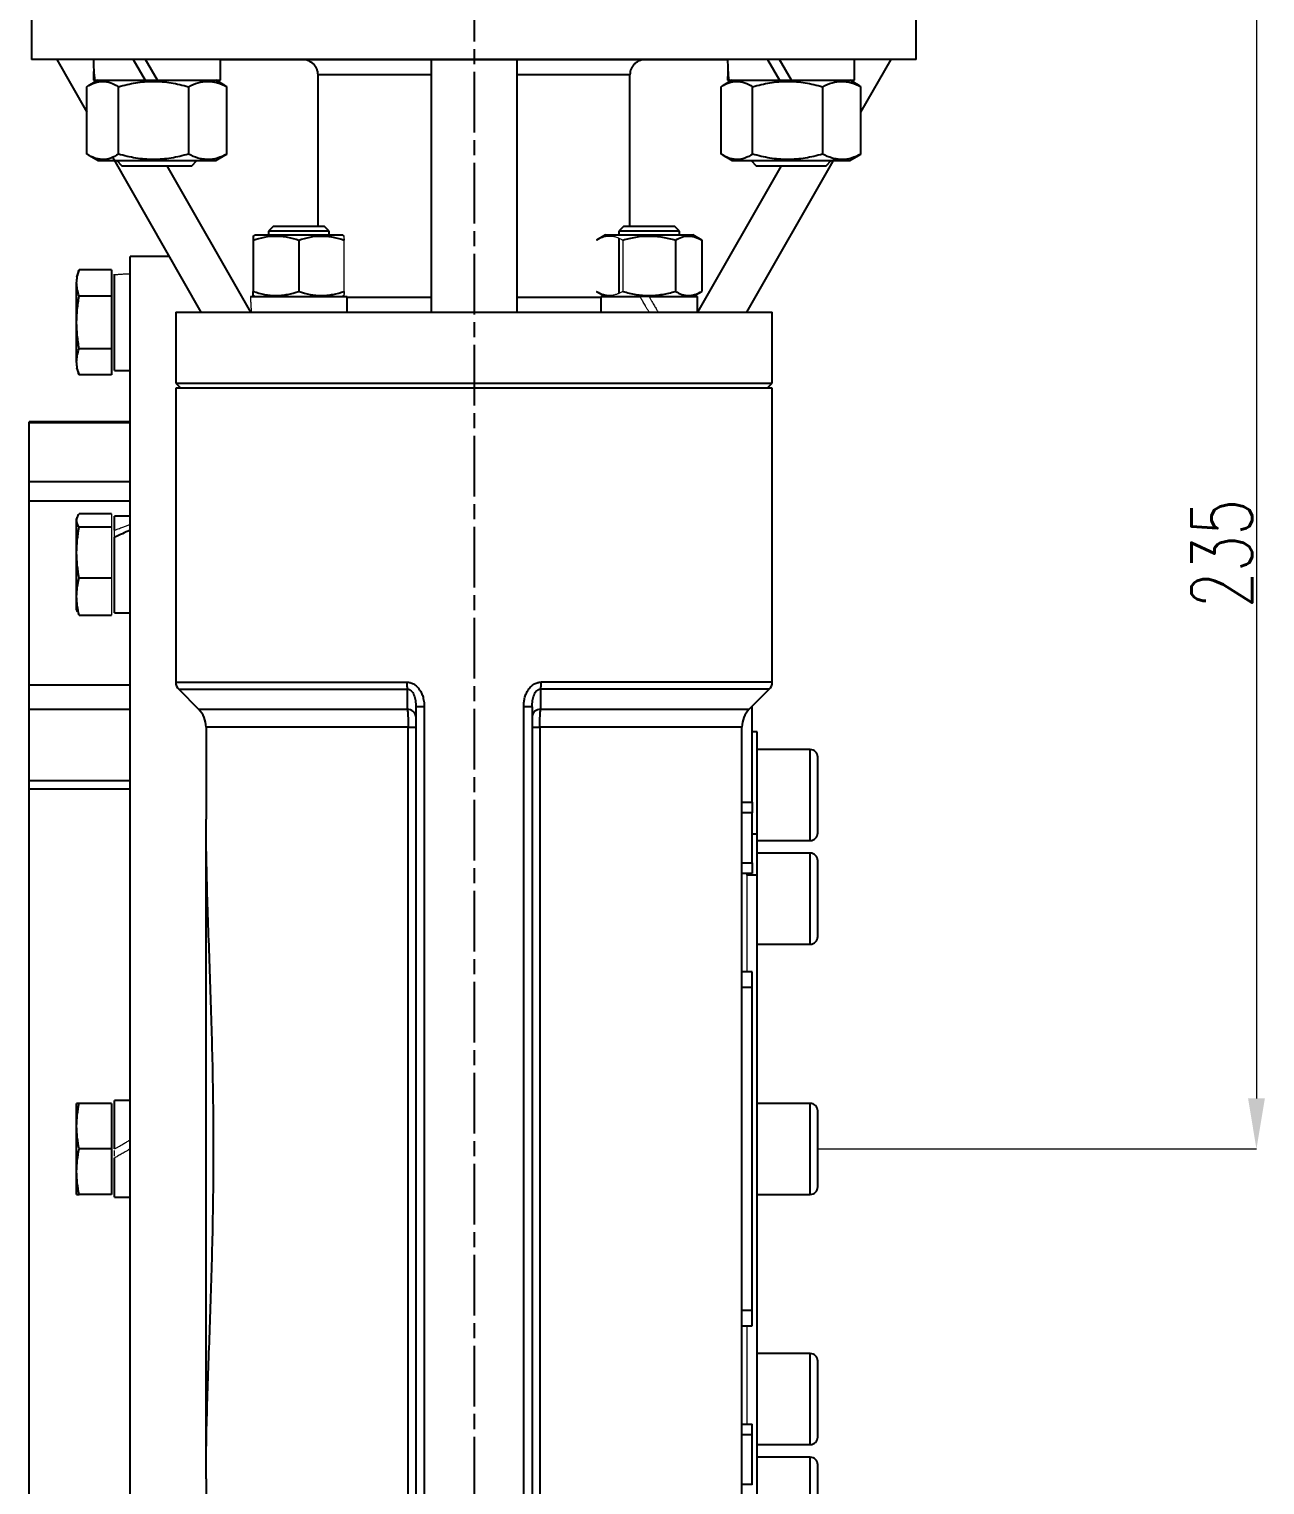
# Model space of a CAD drawing. Header units: millimetres. Extents: x 2371 to 4515, y 843 to 2359.
# Drawn here: x 2974.8 to 3219.3, y 1597.9 to 1885.9 of the extents above; entities that cross this region are included whole.
import ezdxf

# ---------------------------------------------------------------- set-up
doc = ezdxf.new("R2010")
doc.units = ezdxf.units.MM
doc.linetypes.add('AM_ISO08W050', pattern=[18, 12, -1.5, 3, -1.5])
doc.layers.add('AM_5', color=3, linetype='Continuous', lineweight=25)
doc.layers.add('AM_7', color=4, linetype='AM_ISO08W050', lineweight=25)
doc.styles.add('SLDTEXTSTYLE1', font='txt.shx', dxfattribs={"width": 0.7, "bigfont": 'gbcbig.shx'})
doc.dimstyles.new('SLDDIMSTYLE12$0', dxfattribs={"dimtxt": 12, "dimasz": 10, "dimexe": 0, "dimexo": 0.0625, "dimgap": 0.875, "dimtad": 1, "dimdec": 1, "dimlfac": 1.8, "dimrnd": 1e-09, "dimzin": 12, "dimdsep": 46, "dimtxsty": 'SLDTEXTSTYLE1', "dimcen": 0.09, "dimdle": 8.16, "dimclrd": 3, "dimclre": 3, "dimadec": 0, "dimazin": 3, "dimtfac": 1, "dimtdec": 1, "dimtofl": 0, "dimtmove": 0, "dimatfit": 3, "dimfxl": 0, "dimfrac": 2, "dimtolj": 1, "dimlwd": 5, "dimlwe": 5, "dimarcsym": 0})

# ---------------------------------------------------------------- blocks, each defined once
blk = doc.blocks.new('*D64')
at = {"layer": 'AM_5', "color": 3, "lineweight": 5, "transparency": 16777216}
blk.add_line((3149.36, 1899.85), (3217.58, 1899.85), dxfattribs=at)
at = {"layer": 'AM_5', "color": 3, "linetype": 'Continuous', "lineweight": 5, "transparency": 16777216}
for p, q in [((3217.58, 1889.85), (3217.58, 1674.35)), ((3130.86, 1664.35), (3217.58, 1664.35))]:
    blk.add_line(p, q, dxfattribs=at)
at = {"layer": 'AM_5', "color": 3, "transparency": 16777216}
for points in [[(3215.92, 1889.85), (3219.25, 1889.85), (3217.58, 1899.85)], [(3215.92, 1674.35), (3219.25, 1674.35), (3217.58, 1664.35)]]:
    blk.add_solid(points, dxfattribs=at)
at = {"layer": 'Defpoints', "color": 0, "transparency": 16777216}
for p in [(3149.3, 1899.85), (3130.8, 1664.35), (3217.58, 1664.35)]:
    blk.add_point(p, dxfattribs=at)
at = {"layer": 'AM_5', "color": 0, "transparency": 16777216, "insert": (3210.71, 1782.1), "char_height": 12, "attachment_point": 5, "rotation": 90, "style": 'SLDTEXTSTYLE1'}
blk.add_mtext('\\A1;235', dxfattribs=at)

msp = doc.modelspace()

# ---------------------------------------------------------------- linework, layer by layer
at = {"color": 7, "linetype": 'Continuous', "lineweight": 25}
for p, q in [((2975.301, 1898.851), (2975.301, 1879.851)), ((3150.301, 1879.851), (3150.301, 1898.851)), ((3150.301, 1879.851), (2975.301, 1879.851)), ((2980.301, 1879.851), (2986.248, 1869.418)), ((3012.632, 1879.851), (2987.532, 1879.851)), ((2995.403, 1879.851), (2997.77, 1875.751)), ((3000.195, 1875.751), (2997.828, 1879.851)), ((3012.632, 1875.751), (3012.632, 1879.851)), ((3054.301, 1879.851), (3054.301, 1829.851)), ((3071.301, 1879.851), (3071.301, 1829.851)), ((3138.07, 1879.851), (3112.97, 1879.851)), ((3120.841, 1879.851), (3123.208, 1875.751)), ((3125.633, 1875.751), (3123.266, 1879.851)), ((3138.07, 1875.751), (3138.07, 1879.851)), ((3139.354, 1869.418), (3145.301, 1879.851)), ((2988.457, 1875.751), (2986.625, 1874.693)), ((2987.532, 1875.751), (2987.757, 1875.751)), ((2987.757, 1875.751), (3012.632, 1875.751)), ((3013.539, 1874.693), (3011.707, 1875.751)), ((3054.301, 1876.851), (3031.951, 1876.851)), ((3031.951, 1846.851), (3031.951, 1876.851)), ((3093.652, 1876.851), (3071.301, 1876.851)), ((3093.652, 1846.851), (3093.652, 1876.851)), ((3113.895, 1875.751), (3112.063, 1874.693)), ((3112.97, 1875.751), (3113.195, 1875.751)), ((3113.195, 1875.751), (3138.07, 1875.751)), ((3138.977, 1874.693), (3137.145, 1875.751)), ((2986.248, 1861.139), (2986.248, 1874.463)), ((2992.483, 1861.139), (2992.483, 1874.463)), ((3006.317, 1874.463), (3006.317, 1861.139)), ((3013.916, 1874.463), (3013.52, 1874.66)), ((3013.916, 1861.139), (3013.916, 1874.463)), ((3111.686, 1861.139), (3111.686, 1874.463)), ((3117.921, 1861.139), (3117.921, 1874.463)), ((3131.755, 1874.463), (3131.755, 1861.139)), ((3139.354, 1874.463), (3138.958, 1874.66)), ((3139.354, 1861.139), (3139.354, 1874.463)), ((2986.629, 1860.907), (2988.457, 1859.851)), ((2991.326, 1860.51), (3008.801, 1829.851)), ((3011.707, 1859.851), (3013.536, 1860.907)), ((3013.52, 1860.934), (3013.916, 1861.139)), ((3112.067, 1860.907), (3113.895, 1859.851)), ((3137.145, 1859.851), (3138.973, 1860.907)), ((3138.958, 1860.934), (3139.354, 1861.139)), ((2988.457, 1859.851), (3000.082, 1859.851)), ((2992.165, 1859.851), (2993.165, 1858.851)), ((2993.165, 1858.851), (3000.082, 1858.851)), ((3000.082, 1859.851), (3011.707, 1859.851)), ((3000.082, 1858.851), (3007, 1858.851)), ((3002.055, 1858.851), (3018.585, 1829.851)), ((3007, 1858.851), (3008, 1859.851)), ((3123.547, 1858.851), (3107.017, 1829.851)), ((3113.895, 1859.851), (3125.52, 1859.851)), ((3116.801, 1829.851), (3134.118, 1860.231)), ((3117.603, 1859.851), (3118.603, 1858.851)), ((3118.603, 1858.851), (3125.52, 1858.851)), ((3125.52, 1859.851), (3137.145, 1859.851)), ((3125.52, 1858.851), (3132.438, 1858.851)), ((3132.438, 1858.851), (3133.438, 1859.851)), ((3023.1, 1846.851), (3022.153, 1845.904)), ((3033.206, 1846.851), (3023.1, 1846.851)), ((3034.153, 1845.904), (3033.206, 1846.851)), ((3092.396, 1846.851), (3091.449, 1845.904)), ((3102.502, 1846.851), (3092.396, 1846.851)), ((3103.449, 1845.904), (3102.502, 1846.851)), ((3019.528, 1845.151), (3019.153, 1844.934)), ((3019.153, 1844.131), (3019.153, 1833.971)), ((3019.528, 1845.151), (3036.778, 1845.151)), ((3022.153, 1845.904), (3022.153, 1845.151)), ((3034.153, 1845.904), (3022.153, 1845.904)), ((3028.153, 1844.131), (3028.153, 1833.971)), ((3034.153, 1845.151), (3034.153, 1845.904)), ((3037.153, 1844.934), (3036.778, 1845.151)), ((3088.824, 1845.151), (3087.057, 1844.131)), ((3088.824, 1845.151), (3106.074, 1845.151)), ((3091.449, 1845.904), (3091.449, 1845.151)), ((3103.449, 1845.904), (3091.449, 1845.904)), ((3091.449, 1844.498), (3091.449, 1833.604)), ((3102.646, 1844.131), (3102.646, 1833.971)), ((3103.449, 1845.151), (3103.449, 1845.904)), ((3107.842, 1844.131), (3106.074, 1845.151)), ((3107.842, 1844.131), (3107.842, 1833.971)), ((3002.531, 1840.851), (2994.801, 1840.851)), ((2994.801, 1664.351), (2994.801, 1840.851)), ((2984.708, 1838.243), (2984.201, 1836.851)), ((2991.101, 1838.243), (2984.708, 1838.243)), ((2991.101, 1838.243), (2991.101, 1833.047)), ((2991.701, 1837.232), (2991.701, 1837.401)), ((2984.201, 1827.851), (2984.201, 1835.645)), ((2991.701, 1818.301), (2991.701, 1837.232)), ((2991.101, 1833.047), (2984.708, 1833.047)), ((2991.101, 1833.047), (2991.101, 1822.655)), ((3018.603, 1832.951), (3037.703, 1832.951)), ((3019.153, 1833.167), (3019.528, 1832.951)), ((3036.778, 1832.951), (3037.153, 1833.167)), ((3037.703, 1829.851), (3037.703, 1832.951)), ((3037.703, 1832.851), (3054.301, 1832.851)), ((3071.301, 1832.851), (3087.899, 1832.851)), ((3087.057, 1833.971), (3088.824, 1832.951)), ((3087.899, 1832.951), (3087.899, 1829.851)), ((3087.899, 1832.951), (3095.66, 1832.951)), ((3097.449, 1832.951), (3106.999, 1832.951)), ((3106.074, 1832.951), (3107.842, 1833.971)), ((3106.999, 1829.851), (3106.999, 1832.951)), ((3003.801, 1829.851), (3003.801, 1815.851)), ((3003.801, 1829.851), (3121.801, 1829.851)), ((3121.801, 1815.851), (3121.801, 1829.851)), ((2984.201, 1820.057), (2984.201, 1827.851)), ((2984.708, 1822.655), (2991.101, 1822.655)), ((2991.101, 1822.655), (2991.101, 1817.459)), ((2984.201, 1818.851), (2984.708, 1817.459)), ((2991.101, 1817.459), (2984.708, 1817.459)), ((2991.701, 1818.301), (2994.801, 1818.301)), ((3003.801, 1815.851), (3004.801, 1814.851)), ((3003.801, 1815.851), (3121.801, 1815.851)), ((3003.801, 1814.851), (3003.801, 1756.679)), ((3121.801, 1814.851), (3003.801, 1814.851)), ((3120.801, 1814.851), (3121.801, 1815.851)), ((3121.801, 1756.679), (3121.801, 1814.851)), ((2994.801, 1808.193), (2974.801, 1808.193)), ((2974.801, 1808.067), (2974.801, 1808.193)), ((2974.801, 1796.352), (2974.801, 1808.067)), ((2974.801, 1808.067), (2994.801, 1808.067)), ((2974.801, 1792.564), (2974.801, 1796.352)), ((2974.801, 1796.352), (2994.801, 1796.352)), ((2974.801, 1756.093), (2974.801, 1792.564)), ((2974.801, 1792.564), (2994.801, 1792.564)), ((2984.331, 1789.319), (2984.201, 1788.963)), ((2984.201, 1788.656), (2984.201, 1788.963)), ((2984.201, 1782.292), (2984.201, 1788.656)), ((2991.101, 1790.001), (2984.708, 1790.001)), ((2994.801, 1789.513), (2991.701, 1789.513)), ((2991.701, 1786.716), (2991.701, 1789.513)), ((2991.101, 1787.311), (2984.708, 1787.311)), ((2991.701, 1770.413), (2991.701, 1785.331)), ((2984.201, 1773.599), (2984.201, 1782.292)), ((2991.101, 1777.273), (2984.708, 1777.273)), ((2984.201, 1770.963), (2984.201, 1773.599)), ((2984.201, 1770.963), (2984.331, 1770.607)), ((2984.708, 1769.925), (2991.101, 1769.925)), ((2991.701, 1770.413), (2994.801, 1770.413)), ((2974.801, 1751.252), (2974.801, 1756.093)), ((2994.801, 1756.093), (2974.801, 1756.093)), ((3003.801, 1756.679), (3049.488, 1756.679)), ((3004.387, 1755.265), (3008.337, 1751.315)), ((3004.387, 1755.265), (3049.62, 1755.265)), ((3121.215, 1755.265), (3075.982, 1755.265)), ((3121.801, 1756.679), (3076.114, 1756.679)), ((3117.266, 1751.315), (3121.215, 1755.265)), ((2974.801, 1737.17), (2974.801, 1751.252)), ((2994.801, 1751.252), (2974.801, 1751.252)), ((3008.337, 1751.315), (3049.643, 1751.315)), ((3051.301, 1751.824), (3051.301, 1576.878)), ((3052.968, 1751.824), (3051.301, 1751.824)), ((3052.968, 1751.824), (3052.968, 1576.878)), ((3072.634, 1576.878), (3072.634, 1751.824)), ((3074.301, 1751.824), (3072.634, 1751.824)), ((3074.301, 1751.824), (3074.301, 1576.878)), ((3075.959, 1751.315), (3117.266, 1751.315)), ((3117.801, 1732.94), (3117.801, 1751.851)), ((3009.801, 1747.78), (3009.801, 1729.591)), ((3049.792, 1747.78), (3009.801, 1747.78)), ((3049.792, 1747.78), (3051.301, 1747.78)), ((3049.792, 1580.922), (3049.792, 1747.78)), ((3074.301, 1747.78), (3075.81, 1747.78)), ((3075.81, 1747.78), (3075.81, 1580.922)), ((3115.801, 1747.78), (3075.81, 1747.78)), ((3115.801, 1580.922), (3115.801, 1747.78)), ((3118.801, 1746.851), (3117.801, 1746.851)), ((3118.801, 1726.576), (3118.801, 1746.851)), ((3129.301, 1743.351), (3118.801, 1743.351)), ((3129.301, 1725.351), (3129.301, 1743.351)), ((2994.801, 1737.17), (2974.801, 1737.17)), ((2974.801, 1735.595), (2974.801, 1737.17)), ((2974.801, 1735.595), (2994.801, 1735.595)), ((2974.801, 1593.107), (2974.801, 1735.595)), ((3115.801, 1732.94), (3117.801, 1732.94)), ((3117.801, 1730.819), (3115.801, 1730.819)), ((3117.801, 1732.94), (3117.801, 1730.819)), ((3117.801, 1720.919), (3117.801, 1730.819)), ((3009.801, 1664.351), (3009.801, 1729.591)), ((3009.801, 1599.111), (3009.801, 1729.591)), ((3118.801, 1726.576), (3117.801, 1726.576)), ((3118.801, 1718.52), (3118.801, 1726.576)), ((3118.801, 1725.351), (3129.301, 1725.351)), ((3129.301, 1722.848), (3118.801, 1722.848)), ((3129.301, 1704.848), (3129.301, 1722.848)), ((3115.801, 1720.919), (3117.801, 1720.919)), ((3117.801, 1720.919), (3117.801, 1718.798)), ((3117.801, 1718.798), (3115.801, 1718.798)), ((3118.801, 1718.52), (3116.801, 1718.52)), ((3118.801, 1581.851), (3118.801, 1718.52)), ((3118.801, 1704.848), (3129.301, 1704.848)), ((3117.801, 1699.351), (3115.801, 1699.351)), ((3117.801, 1696.351), (3117.801, 1699.351)), ((3115.801, 1696.351), (3117.801, 1696.351)), ((3117.801, 1632.351), (3117.801, 1696.351)), ((2984.201, 1668.851), (2984.201, 1673.351)), ((2991.101, 1673.351), (2984.708, 1673.351)), ((2991.101, 1673.351), (2991.101, 1664.351)), ((2994.801, 1673.901), (2991.701, 1673.901)), ((2991.701, 1664.351), (2991.701, 1673.901)), ((3129.301, 1673.351), (3118.801, 1673.351)), ((3129.301, 1655.351), (3129.301, 1673.351)), ((2984.201, 1659.851), (2984.201, 1668.851)), ((2991.101, 1664.351), (2984.708, 1664.351)), ((2991.101, 1664.351), (2991.101, 1655.351)), ((2991.701, 1654.801), (2991.701, 1662.561)), ((2994.801, 1487.851), (2994.801, 1664.351)), ((3009.801, 1599.111), (3009.801, 1664.351)), ((2984.201, 1655.351), (2984.201, 1659.851)), ((2991.101, 1655.351), (2984.708, 1655.351)), ((2991.701, 1654.801), (2994.801, 1654.801)), ((3118.801, 1655.351), (3129.301, 1655.351)), ((3117.801, 1632.351), (3115.801, 1632.351)), ((3117.801, 1629.351), (3117.801, 1632.351)), ((3115.801, 1629.351), (3117.801, 1629.351)), ((3129.301, 1623.853), (3118.801, 1623.853)), ((3129.301, 1605.853), (3129.301, 1623.853)), ((3115.801, 1609.904), (3117.801, 1609.904)), ((3117.801, 1607.782), (3117.801, 1609.904)), ((3117.801, 1607.782), (3115.801, 1607.782)), ((3117.801, 1597.969), (3117.801, 1607.782)), ((3118.801, 1605.853), (3129.301, 1605.853)), ((3129.301, 1603.351), (3118.801, 1603.351)), ((3129.301, 1585.351), (3129.301, 1603.351)), ((3009.801, 1599.111), (3009.801, 1580.922)), ((3117.801, 1597.969), (3115.801, 1597.969)), ((3117.801, 1597.883), (3117.801, 1597.969))]:
    msp.add_line(p, q, dxfattribs=at)
at = {"linetype": 'ByBlock'}
msp.add_line((3012.632, 1879.851), (3112.97, 1879.851), dxfattribs=at)
at = {"color": 144, "linetype": 'Continuous', "lineweight": 18}
for p, q in [((3037.153, 1844.369), (3037.153, 1844.131)), ((3037.153, 1833.971), (3037.153, 1844.131)), ((3092.253, 1844.131), (3092.253, 1833.971)), ((3095.66, 1832.951), (3097.444, 1832.951)), ((2991.101, 1790.001), (2991.101, 1787.311)), ((2991.101, 1787.311), (2991.101, 1777.273)), ((2991.701, 1785.331), (2991.701, 1786.716)), ((2991.101, 1777.273), (2991.101, 1769.925)), ((3116.801, 1718.52), (3116.801, 1718.798)), ((3116.801, 1718.52), (3116.801, 1699.351)), ((3116.801, 1629.351), (3116.801, 1609.904))]:
    msp.add_line(p, q, dxfattribs=at)
at = {"color": 7, "linetype": 'Continuous', "lineweight": 25}
for centre, radius, start, end in [((3005.801, 1756.679), 2, 180, 225), ((3056.242, 1756.597), 6.754, 179.30422, 191.37509), ((3069.36, 1756.597), 6.754, 348.62491, 0.69578), ((3119.801, 1756.679), 2, 315, 0), ((3004.801, 1747.78), 5, 0, 45), ((3049.646, 1749.64), 1.676, 8.98036, 90.10508), ((3075.956, 1749.64), 1.676, 89.89492, 171.01964), ((3120.801, 1747.78), 5, 135, 180), ((3129.301, 1741.851), 1.5, 0, 90), ((3129.301, 1726.851), 1.5, 270, 0), ((3129.301, 1721.348), 1.5, 0, 90), ((3129.301, 1706.348), 1.5, 270, 0), ((3129.301, 1671.851), 1.5, 0, 90), ((3129.301, 1656.851), 1.5, 270, 0), ((3129.301, 1622.353), 1.5, 0, 90), ((3129.301, 1607.353), 1.5, 270, 0), ((3129.301, 1601.851), 1.5, 0, 90)]:
    msp.add_arc(centre, radius, start, end, dxfattribs=at)
for centre, major_axis, ratio, start_param, end_param in [((3000.082, 1879.851), (0, -21.737), 0.5773503, 4.712389, 4.9021421), ((3000.082, 1875.751), (0, -21.737), 0.5773503, 4.6179404, 4.712389), ((3125.52, 1879.851), (0, -21.737), 0.5773503, 4.712389, 4.9021421), ((3125.52, 1875.751), (0, -21.737), 0.5773503, 4.6179404, 4.712389), ((2994.801, 1779.963), (16.327, 7.747), 0.3419987, 1.409921, 1.598448)]:
    msp.add_ellipse(centre, major_axis=major_axis, ratio=ratio, start_param=start_param, end_param=end_param, dxfattribs=at)
for points, knots in [([(3031.951, 1876.851), (3031.951, 1877.052), (3031.93, 1877.25), (3031.848, 1877.639), (3031.787, 1877.832), (3031.627, 1878.198), (3031.53, 1878.371), (3031.3, 1878.698), (3031.168, 1878.851), (3030.736, 1879.262), (3030.391, 1879.481), (3029.836, 1879.701), (3029.642, 1879.757), (3029.249, 1879.832), (3029.05, 1879.851), (3028.849, 1879.851)], [0, 0, 0, 0, 0.125, 0.125, 0.25, 0.25, 0.375, 0.375, 0.5, 0.5, 0.75, 0.75, 0.875, 0.875, 1, 1, 1, 1]), ([(3096.753, 1879.851), (3096.552, 1879.851), (3096.354, 1879.832), (3095.964, 1879.758), (3095.77, 1879.702), (3095.397, 1879.555), (3095.22, 1879.465), (3094.885, 1879.252), (3094.725, 1879.127), (3094.436, 1878.852), (3094.306, 1878.702), (3094.076, 1878.376), (3093.976, 1878.2), (3093.737, 1877.653), (3093.652, 1877.254), (3093.652, 1876.851)], [0, 0, 0, 0, 0.125, 0.125, 0.25, 0.25, 0.375, 0.375, 0.5, 0.5, 0.625, 0.625, 0.75, 0.75, 1, 1, 1, 1]), ([(2986.248, 1874.463), (2986.757, 1874.789), (2987.27, 1875.058), (2988.306, 1875.431), (2988.829, 1875.534), (2989.625, 1875.535), (2989.891, 1875.51), (2990.418, 1875.412), (2990.679, 1875.34), (2991.459, 1875.059), (2991.973, 1874.79), (2992.483, 1874.463)], [0, 0, 0, 0, 0.25, 0.25, 0.5, 0.5, 0.625, 0.625, 0.75, 0.75, 1, 1, 1, 1]), ([(2992.483, 1874.463), (2993.612, 1874.789), (2994.75, 1875.058), (2997.049, 1875.431), (2998.21, 1875.534), (2999.975, 1875.535), (3000.565, 1875.51), (3001.734, 1875.412), (3002.315, 1875.34), (3004.046, 1875.059), (3005.186, 1874.79), (3006.317, 1874.463)], [0, 0, 0, 0, 0.25, 0.25, 0.5, 0.5, 0.625, 0.625, 0.75, 0.75, 1, 1, 1, 1]), ([(3006.317, 1874.463), (3006.937, 1874.789), (3007.562, 1875.058), (3008.825, 1875.431), (3009.463, 1875.534), (3010.432, 1875.535), (3010.757, 1875.51), (3011.399, 1875.412), (3011.718, 1875.34), (3012.669, 1875.059), (3013.295, 1874.79), (3013.916, 1874.463)], [0, 0, 0, 0, 0.25, 0.25, 0.5, 0.5, 0.625, 0.625, 0.75, 0.75, 1, 1, 1, 1]), ([(3111.686, 1874.463), (3112.195, 1874.789), (3112.708, 1875.058), (3113.744, 1875.431), (3114.267, 1875.534), (3115.062, 1875.535), (3115.329, 1875.51), (3115.855, 1875.412), (3116.117, 1875.34), (3116.897, 1875.059), (3117.411, 1874.79), (3117.921, 1874.463)], [0, 0, 0, 0, 0.25, 0.25, 0.5, 0.5, 0.625, 0.625, 0.75, 0.75, 1, 1, 1, 1]), ([(3117.921, 1874.463), (3119.05, 1874.789), (3120.188, 1875.058), (3122.487, 1875.431), (3123.648, 1875.534), (3125.413, 1875.535), (3126.003, 1875.51), (3127.172, 1875.412), (3127.753, 1875.34), (3129.484, 1875.059), (3130.624, 1874.79), (3131.755, 1874.463)], [0, 0, 0, 0, 0.25, 0.25, 0.5, 0.5, 0.625, 0.625, 0.75, 0.75, 1, 1, 1, 1]), ([(3131.755, 1874.463), (3132.375, 1874.789), (3133, 1875.058), (3134.263, 1875.431), (3134.901, 1875.534), (3135.87, 1875.535), (3136.195, 1875.51), (3136.837, 1875.412), (3137.156, 1875.34), (3138.107, 1875.059), (3138.733, 1874.79), (3139.354, 1874.463)], [0, 0, 0, 0, 0.25, 0.25, 0.5, 0.5, 0.625, 0.625, 0.75, 0.75, 1, 1, 1, 1]), ([(2992.483, 1861.139), (2991.974, 1860.813), (2991.461, 1860.544), (2990.425, 1860.171), (2989.902, 1860.068), (2989.106, 1860.067), (2988.84, 1860.092), (2988.313, 1860.19), (2988.052, 1860.262), (2987.272, 1860.542), (2986.758, 1860.812), (2986.248, 1861.139)], [0, 0, 0, 0, 0.25, 0.25, 0.5, 0.5, 0.625, 0.625, 0.75, 0.75, 1, 1, 1, 1]), ([(3006.317, 1861.139), (3005.187, 1860.813), (3004.05, 1860.544), (3001.751, 1860.171), (3000.589, 1860.068), (2998.825, 1860.067), (2998.234, 1860.092), (2997.065, 1860.19), (2996.485, 1860.262), (2994.754, 1860.542), (2993.614, 1860.812), (2992.483, 1861.139)], [0, 0, 0, 0, 0.25, 0.25, 0.5, 0.5, 0.625, 0.625, 0.75, 0.75, 1, 1, 1, 1]), ([(3013.916, 1861.139), (3013.296, 1860.813), (3012.671, 1860.544), (3011.408, 1860.171), (3010.77, 1860.068), (3009.801, 1860.067), (3009.476, 1860.092), (3008.834, 1860.19), (3008.515, 1860.262), (3007.564, 1860.542), (3006.938, 1860.812), (3006.317, 1861.139)], [0, 0, 0, 0, 0.25, 0.25, 0.5, 0.5, 0.625, 0.625, 0.75, 0.75, 1, 1, 1, 1]), ([(3117.921, 1861.139), (3117.412, 1860.813), (3116.899, 1860.544), (3115.863, 1860.171), (3115.339, 1860.068), (3114.544, 1860.067), (3114.278, 1860.092), (3113.751, 1860.19), (3113.49, 1860.262), (3112.71, 1860.542), (3112.196, 1860.812), (3111.686, 1861.139)], [0, 0, 0, 0, 0.25, 0.25, 0.5, 0.5, 0.625, 0.625, 0.75, 0.75, 1, 1, 1, 1]), ([(3131.755, 1861.139), (3130.625, 1860.813), (3129.488, 1860.544), (3127.189, 1860.171), (3126.027, 1860.068), (3124.263, 1860.067), (3123.672, 1860.092), (3122.503, 1860.19), (3121.923, 1860.262), (3120.192, 1860.542), (3119.052, 1860.812), (3117.921, 1861.139)], [0, 0, 0, 0, 0.25, 0.25, 0.5, 0.5, 0.625, 0.625, 0.75, 0.75, 1, 1, 1, 1]), ([(3139.354, 1861.139), (3138.734, 1860.813), (3138.109, 1860.544), (3136.846, 1860.171), (3136.208, 1860.068), (3135.239, 1860.067), (3134.914, 1860.092), (3134.272, 1860.19), (3133.953, 1860.262), (3133.002, 1860.542), (3132.376, 1860.812), (3131.755, 1861.139)], [0, 0, 0, 0, 0.25, 0.25, 0.5, 0.5, 0.625, 0.625, 0.75, 0.75, 1, 1, 1, 1]), ([(3019.153, 1844.906), (3019.153, 1844.915), (3019.153, 1844.986), (3019.153, 1844.727), (3019.153, 1844.331), (3019.153, 1844.131)], [0, 0, 0, 0, 0.0694623, 0.5304681, 1, 1, 1, 1]), ([(3019.153, 1844.131), (3019.888, 1844.376), (3020.628, 1844.577), (3022.123, 1844.857), (3022.879, 1844.934), (3024.027, 1844.935), (3024.411, 1844.916), (3025.172, 1844.843), (3025.549, 1844.788), (3026.675, 1844.578), (3027.417, 1844.376), (3028.153, 1844.131)], [0, 0, 0, 0, 0.25, 0.25, 0.5, 0.5, 0.625, 0.625, 0.75, 0.75, 1, 1, 1, 1]), ([(3028.153, 1844.131), (3028.888, 1844.376), (3029.628, 1844.577), (3031.123, 1844.857), (3031.879, 1844.934), (3033.027, 1844.935), (3033.411, 1844.916), (3034.172, 1844.843), (3034.549, 1844.788), (3035.675, 1844.578), (3036.417, 1844.376), (3037.153, 1844.131)], [0, 0, 0, 0, 0.25, 0.25, 0.5, 0.5, 0.625, 0.625, 0.75, 0.75, 1, 1, 1, 1]), ([(3092.253, 1844.131), (3093.102, 1844.376), (3093.956, 1844.577), (3095.683, 1844.857), (3096.556, 1844.934), (3097.881, 1844.935), (3098.325, 1844.916), (3099.203, 1844.843), (3099.639, 1844.788), (3100.939, 1844.578), (3101.796, 1844.376), (3102.646, 1844.131)], [0, 0, 0, 0, 0.25, 0.25, 0.5, 0.5, 0.625, 0.625, 0.75, 0.75, 1, 1, 1, 1]), ([(3102.646, 1844.131), (3103.07, 1844.376), (3103.497, 1844.577), (3104.361, 1844.857), (3104.797, 1844.934), (3105.46, 1844.935), (3105.681, 1844.916), (3106.12, 1844.843), (3106.338, 1844.788), (3106.989, 1844.578), (3107.417, 1844.376), (3107.842, 1844.131)], [0, 0, 0, 0, 0.25, 0.25, 0.5, 0.5, 0.625, 0.625, 0.75, 0.75, 1, 1, 1, 1]), ([(2984.201, 1835.645), (2984.201, 1836.082), (2984.248, 1836.517), (2984.424, 1837.383), (2984.552, 1837.814), (2984.708, 1838.243)], [0, 0, 0, 0, 0.5, 0.5, 1, 1, 1, 1]), ([(2984.708, 1833.047), (2984.552, 1833.477), (2984.424, 1833.907), (2984.248, 1834.773), (2984.201, 1835.208), (2984.201, 1835.645)], [0, 0, 0, 0, 0.5, 0.5, 1, 1, 1, 1]), ([(2984.201, 1827.851), (2984.201, 1828.725), (2984.248, 1829.595), (2984.424, 1831.326), (2984.552, 1832.188), (2984.708, 1833.047)], [0, 0, 0, 0, 0.5, 0.5, 1, 1, 1, 1]), ([(3019.153, 1833.196), (3019.153, 1833.187), (3019.153, 1833.116), (3019.153, 1833.375), (3019.153, 1833.771), (3019.153, 1833.971)], [0, 0, 0, 0, 0.0694622, 0.530468, 1, 1, 1, 1]), ([(3019.153, 1833.971), (3019.888, 1833.726), (3020.628, 1833.525), (3022.123, 1833.245), (3022.879, 1833.168), (3024.027, 1833.167), (3024.411, 1833.186), (3025.172, 1833.259), (3025.549, 1833.314), (3026.675, 1833.524), (3027.417, 1833.726), (3028.153, 1833.971)], [0, 0, 0, 0, 0.25, 0.25, 0.5, 0.5, 0.625, 0.625, 0.75, 0.75, 1, 1, 1, 1]), ([(3028.153, 1833.971), (3028.888, 1833.726), (3029.628, 1833.525), (3031.123, 1833.245), (3031.879, 1833.168), (3033.027, 1833.167), (3033.411, 1833.186), (3034.172, 1833.259), (3034.549, 1833.314), (3035.675, 1833.524), (3036.417, 1833.726), (3037.153, 1833.971)], [0, 0, 0, 0, 0.25, 0.25, 0.5, 0.5, 0.625, 0.625, 0.75, 0.75, 1, 1, 1, 1]), ([(3092.253, 1833.971), (3093.102, 1833.726), (3093.956, 1833.525), (3095.683, 1833.245), (3096.556, 1833.168), (3097.881, 1833.167), (3098.325, 1833.186), (3099.203, 1833.259), (3099.639, 1833.314), (3100.939, 1833.524), (3101.796, 1833.726), (3102.646, 1833.971)], [0, 0, 0, 0, 0.25, 0.25, 0.5, 0.5, 0.625, 0.625, 0.75, 0.75, 1, 1, 1, 1]), ([(3102.646, 1833.971), (3103.07, 1833.726), (3103.497, 1833.525), (3104.361, 1833.245), (3104.797, 1833.168), (3105.46, 1833.167), (3105.681, 1833.186), (3106.12, 1833.259), (3106.338, 1833.314), (3106.989, 1833.524), (3107.417, 1833.726), (3107.842, 1833.971)], [0, 0, 0, 0, 0.25, 0.25, 0.5, 0.5, 0.625, 0.625, 0.75, 0.75, 1, 1, 1, 1]), ([(2984.708, 1822.655), (2984.552, 1823.514), (2984.424, 1824.376), (2984.248, 1826.107), (2984.201, 1826.977), (2984.201, 1827.851)], [0, 0, 0, 0, 0.5, 0.5, 1, 1, 1, 1]), ([(2984.201, 1820.057), (2984.201, 1820.494), (2984.248, 1820.929), (2984.424, 1821.794), (2984.552, 1822.225), (2984.708, 1822.655)], [0, 0, 0, 0, 0.5, 0.5, 1, 1, 1, 1]), ([(2984.708, 1817.459), (2984.552, 1817.888), (2984.424, 1818.319), (2984.248, 1819.185), (2984.201, 1819.62), (2984.201, 1820.057)], [0, 0, 0, 0, 0.5, 0.5, 1, 1, 1, 1]), ([(2984.201, 1788.656), (2984.201, 1788.883), (2984.248, 1789.108), (2984.424, 1789.556), (2984.552, 1789.779), (2984.708, 1790.001)], [0, 0, 0, 0, 0.5, 0.5, 1, 1, 1, 1]), ([(2984.708, 1787.311), (2984.552, 1787.534), (2984.424, 1787.757), (2984.248, 1788.205), (2984.201, 1788.43), (2984.201, 1788.656)], [0, 0, 0, 0, 0.5, 0.5, 1, 1, 1, 1]), ([(2984.201, 1782.292), (2984.201, 1783.137), (2984.248, 1783.977), (2984.424, 1785.649), (2984.552, 1786.482), (2984.708, 1787.311)], [0, 0, 0, 0, 0.5, 0.5, 1, 1, 1, 1]), ([(2984.708, 1777.273), (2984.552, 1778.103), (2984.424, 1778.935), (2984.248, 1780.608), (2984.201, 1781.448), (2984.201, 1782.292)], [0, 0, 0, 0, 0.5, 0.5, 1, 1, 1, 1]), ([(2984.201, 1773.599), (2984.201, 1774.217), (2984.248, 1774.832), (2984.424, 1776.056), (2984.552, 1776.666), (2984.708, 1777.273)], [0, 0, 0, 0, 0.5, 0.5, 1, 1, 1, 1]), ([(2984.708, 1769.925), (2984.552, 1770.532), (2984.424, 1771.142), (2984.248, 1772.366), (2984.201, 1772.981), (2984.201, 1773.599)], [0, 0, 0, 0, 0.5, 0.5, 1, 1, 1, 1]), ([(3049.488, 1756.679), (3049.543, 1756.678), (3049.652, 1756.677), (3049.814, 1756.662), (3049.975, 1756.638), (3050.135, 1756.604), (3050.37, 1756.54), (3050.677, 1756.421), (3051.035, 1756.219), (3051.366, 1755.969), (3051.763, 1755.584), (3052.172, 1755.029), (3052.541, 1754.283), (3052.762, 1753.579), (3052.889, 1752.94), (3052.956, 1752.387), (3052.964, 1752.013), (3052.968, 1751.824)], [0, 0, 0, 0, 0.0252348, 0.0502844, 0.0752329, 0.1001656, 0.1251677, 0.1873314, 0.2505247, 0.3122642, 0.3758795, 0.5008118, 0.6220811, 0.7499879, 0.8318051, 0.9149597, 1, 1, 1, 1]), ([(3049.62, 1755.265), (3049.756, 1755.281), (3049.888, 1755.265), (3050.145, 1755.169), (3050.267, 1755.089), (3050.49, 1754.881), (3050.592, 1754.752), (3050.771, 1754.465), (3050.85, 1754.304), (3051.055, 1753.792), (3051.149, 1753.418), (3051.273, 1752.63), (3051.301, 1752.229), (3051.301, 1751.824)], [0, 0, 0, 0, 0.125, 0.125, 0.25, 0.25, 0.375, 0.375, 0.5, 0.5, 0.75, 0.75, 1, 1, 1, 1]), ([(3049.643, 1751.315), (3049.639, 1751.962), (3049.631, 1753.278), (3049.624, 1754.595), (3049.62, 1755.265)], [0, 0, 0, 0, 0.49136865, 1, 1, 1, 1]), ([(3072.634, 1751.824), (3072.635, 1751.919), (3072.637, 1752.107), (3072.654, 1752.388), (3072.68, 1752.665), (3072.718, 1752.937), (3072.766, 1753.206), (3072.866, 1753.661), (3073.06, 1754.279), (3073.429, 1755.027), (3073.839, 1755.583), (3074.236, 1755.968), (3074.567, 1756.218), (3074.924, 1756.42), (3075.265, 1756.553), (3075.572, 1756.63), (3075.842, 1756.672), (3076.023, 1756.677), (3076.114, 1756.679)], [0, 0, 0, 0, 0.0426449, 0.0847598, 0.1264096, 0.1676609, 0.2085827, 0.2492454, 0.3773817, 0.4988975, 0.6240178, 0.6875956, 0.7493136, 0.8124478, 0.8745662, 0.9162784, 0.9579574, 1, 1, 1, 1]), ([(3074.301, 1751.824), (3074.301, 1752.233), (3074.33, 1752.635), (3074.422, 1753.222), (3074.462, 1753.416), (3074.559, 1753.787), (3074.617, 1753.966), (3074.753, 1754.306), (3074.833, 1754.467), (3075.011, 1754.754), (3075.113, 1754.882), (3075.336, 1755.09), (3075.457, 1755.169), (3075.715, 1755.265), (3075.847, 1755.281), (3075.982, 1755.265)], [0, 0, 0, 0, 0.25, 0.25, 0.375, 0.375, 0.5, 0.5, 0.625, 0.625, 0.75, 0.75, 0.875, 0.875, 1, 1, 1, 1]), ([(3075.982, 1755.265), (3075.978, 1754.595), (3075.971, 1753.278), (3075.963, 1751.962), (3075.959, 1751.315)], [0, 0, 0, 0, 0.5086313, 1, 1, 1, 1]), ([(3049.643, 1751.315), (3049.666, 1751.085), (3049.687, 1750.83), (3049.724, 1750.288), (3049.74, 1750.002), (3049.765, 1749.397), (3049.775, 1749.079), (3049.789, 1748.438), (3049.792, 1748.112), (3049.792, 1747.78)], [0, 0, 0, 0, 0.25, 0.25, 0.5, 0.5, 0.75, 0.75, 1, 1, 1, 1]), ([(3075.81, 1747.78), (3075.81, 1748.111), (3075.814, 1748.444), (3075.827, 1749.087), (3075.837, 1749.399), (3075.856, 1749.853), (3075.864, 1750.002), (3075.879, 1750.291), (3075.888, 1750.43), (3075.915, 1750.834), (3075.936, 1751.084), (3075.959, 1751.315)], [0, 0, 0, 0, 0.25, 0.25, 0.5, 0.5, 0.625, 0.625, 0.75, 0.75, 1, 1, 1, 1]), ([(3130.801, 1734.351), (3130.801, 1736.34), (3130.801, 1738.248), (3130.801, 1741.061), (3130.801, 1741.851), (3130.801, 1741.851)], [0, 0, 0, 0, 0.5, 0.5, 1, 1, 1, 1]), ([(3130.801, 1726.851), (3130.801, 1726.851), (3130.801, 1727.641), (3130.801, 1730.454), (3130.801, 1732.362), (3130.801, 1734.351)], [0, 0, 0, 0, 0.5, 0.5, 1, 1, 1, 1]), ([(3009.801, 1599.111), (3009.801, 1604.329), (3009.921, 1609.604), (3010.242, 1620.271), (3010.444, 1625.662), (3010.818, 1636.562), (3010.99, 1642.071), (3011.17, 1650.426), (3011.217, 1653.231), (3011.28, 1658.814), (3011.296, 1661.599), (3011.296, 1669.935), (3011.23, 1675.466), (3010.994, 1686.479), (3010.824, 1691.96), (3010.543, 1700.144), (3010.446, 1702.866), (3010.257, 1708.298), (3010.164, 1711.011), (3009.921, 1719.08), (3009.801, 1724.376), (3009.801, 1729.591)], [0, 0, 0, 0, 0.125, 0.125, 0.25, 0.25, 0.375, 0.375, 0.4375, 0.4375, 0.5, 0.5, 0.625, 0.625, 0.75, 0.75, 0.8125, 0.8125, 0.875, 0.875, 1, 1, 1, 1]), ([(3130.801, 1708.545), (3130.801, 1709.594), (3130.801, 1710.93), (3130.801, 1713.84), (3130.801, 1715.348), (3130.801, 1718.089), (3130.801, 1719.26), (3130.801, 1720.909), (3130.801, 1721.348), (3130.801, 1721.348)], [0, 0, 0, 0, 0.25, 0.25, 0.5, 0.5, 0.75, 0.75, 1, 1, 1, 1]), ([(2984.201, 1668.851), (2984.201, 1669.608), (2984.248, 1670.361), (2984.424, 1671.861), (2984.552, 1672.607), (2984.708, 1673.351)], [0, 0, 0, 0, 0.5, 0.5, 1, 1, 1, 1]), ([(2984.708, 1673.351), (2984.552, 1673.351), (2984.424, 1673.351), (2984.248, 1673.351), (2984.201, 1673.351), (2984.201, 1673.351)], [0, 0, 0, 0, 0.5, 0.5, 1, 1, 1, 1]), ([(3130.801, 1656.851), (3130.801, 1656.851), (3130.801, 1657.641), (3130.801, 1660.454), (3130.801, 1662.362), (3130.801, 1666.34), (3130.801, 1668.248), (3130.801, 1671.061), (3130.801, 1671.851), (3130.801, 1671.851)], [0, 0, 0, 0, 0.25, 0.25, 0.5, 0.5, 0.75, 0.75, 1, 1, 1, 1]), ([(2984.708, 1664.351), (2984.552, 1665.095), (2984.424, 1665.841), (2984.248, 1667.341), (2984.201, 1668.094), (2984.201, 1668.851)], [0, 0, 0, 0, 0.5, 0.5, 1, 1, 1, 1]), ([(2984.201, 1659.851), (2984.201, 1660.608), (2984.248, 1661.361), (2984.424, 1662.861), (2984.552, 1663.607), (2984.708, 1664.351)], [0, 0, 0, 0, 0.5, 0.5, 1, 1, 1, 1]), ([(2984.708, 1655.351), (2984.552, 1656.095), (2984.424, 1656.841), (2984.248, 1658.341), (2984.201, 1659.094), (2984.201, 1659.851)], [0, 0, 0, 0, 0.5, 0.5, 1, 1, 1, 1]), ([(2984.201, 1655.351), (2984.201, 1655.351), (2984.248, 1655.351), (2984.424, 1655.351), (2984.552, 1655.351), (2984.708, 1655.351)], [0, 0, 0, 0, 0.5, 0.5, 1, 1, 1, 1]), ([(3130.801, 1607.353), (3130.801, 1607.353), (3130.801, 1607.793), (3130.801, 1609.442), (3130.801, 1610.613), (3130.801, 1613.354), (3130.801, 1614.862), (3130.801, 1617.771), (3130.801, 1619.108), (3130.801, 1620.157)], [0, 0, 0, 0, 0.25, 0.25, 0.5, 0.5, 0.75, 0.75, 1, 1, 1, 1]), ([(3130.801, 1594.351), (3130.801, 1596.34), (3130.801, 1598.248), (3130.801, 1601.061), (3130.801, 1601.851), (3130.801, 1601.851)], [0, 0, 0, 0, 0.5, 0.5, 1, 1, 1, 1])]:
    msp.add_open_spline(points, degree=3, knots=knots, dxfattribs=at)
at = {"color": 144, "linetype": 'Continuous', "lineweight": 18}
for points, knots in [([(3037.153, 1844.131), (3037.153, 1844.358), (3037.153, 1844.811), (3037.153, 1844.893), (3037.153, 1844.934)], [0, 0, 0, 0, 0.5018237, 1, 1, 1, 1]), ([(3087.057, 1844.131), (3087.145, 1844.18), (3087.318, 1844.278), (3087.577, 1844.409), (3087.834, 1844.527), (3088.087, 1844.63), (3088.364, 1844.728), (3088.665, 1844.814), (3089.101, 1844.906), (3089.651, 1844.953), (3090.202, 1844.907), (3090.64, 1844.816), (3090.999, 1844.713), (3091.392, 1844.567), (3091.822, 1844.371), (3092.108, 1844.212), (3092.253, 1844.131)], [0, 0, 0, 0, 0.051743, 0.10240461, 0.15215362, 0.2011789, 0.24968905, 0.31219261, 0.37408892, 0.49906452, 0.62472379, 0.68687792, 0.74970627, 0.83101994, 0.91415727, 1, 1, 1, 1]), ([(2994.801, 1837.401), (2994.633, 1837.4), (2994.309, 1837.398), (2993.839, 1837.386), (2993.402, 1837.368), (2992.998, 1837.345), (2992.627, 1837.319), (2992.289, 1837.291), (2991.984, 1837.262), (2991.792, 1837.241), (2991.701, 1837.232)], [0, 0, 0, 0, 0.1620197, 0.3134623, 0.4543277, 0.5846161, 0.7043274, 0.8134617, 0.9120192, 1, 1, 1, 1]), ([(3018.603, 1832.951), (3018.604, 1832.783), (3018.605, 1832.459), (3018.618, 1831.989), (3018.636, 1831.552), (3018.659, 1831.148), (3018.685, 1830.777), (3018.713, 1830.439), (3018.742, 1830.134), (3018.762, 1829.942), (3018.772, 1829.851)], [0, 0, 0, 0, 0.1620197, 0.3134623, 0.4543277, 0.5846161, 0.7043274, 0.8134617, 0.9120192, 1, 1, 1, 1]), ([(3037.153, 1833.971), (3037.153, 1833.922), (3037.153, 1833.824), (3037.153, 1833.693), (3037.153, 1833.576), (3037.153, 1833.472), (3037.153, 1833.415), (3037.153, 1833.386)], [0, 0, 0, 0, 0.2072099, 0.4101041, 0.6093537, 0.8057093, 1, 1, 1, 1]), ([(3037.153, 1833.168), (3037.153, 1833.209), (3037.153, 1833.291), (3037.153, 1833.744), (3037.153, 1833.971)], [0, 0, 0, 0, 0.4981763, 1, 1, 1, 1]), ([(3092.253, 1833.971), (3092.166, 1833.922), (3091.992, 1833.824), (3091.733, 1833.693), (3091.477, 1833.575), (3091.223, 1833.471), (3090.946, 1833.374), (3090.645, 1833.287), (3090.208, 1833.196), (3089.659, 1833.149), (3089.109, 1833.195), (3088.67, 1833.286), (3088.311, 1833.389), (3087.918, 1833.535), (3087.489, 1833.731), (3087.203, 1833.89), (3087.057, 1833.971)], [0, 0, 0, 0, 0.051743, 0.10240461, 0.15215362, 0.2011789, 0.24968905, 0.31219261, 0.37408892, 0.49906452, 0.62472379, 0.68687792, 0.74970627, 0.83101994, 0.91415727, 1, 1, 1, 1]), ([(3097.449, 1829.851), (3097.353, 1830.019), (3097.165, 1830.343), (3096.894, 1830.813), (3096.641, 1831.25), (3096.408, 1831.654), (3096.194, 1832.025), (3095.999, 1832.363), (3095.823, 1832.668), (3095.712, 1832.86), (3095.66, 1832.951)], [0, 0, 0, 0, 0.1620197, 0.31346227, 0.45432771, 0.58461606, 0.70432736, 0.8134617, 0.91201919, 1, 1, 1, 1]), ([(3097.449, 1832.951), (3097.546, 1832.783), (3097.734, 1832.459), (3098.005, 1831.989), (3098.258, 1831.552), (3098.491, 1831.148), (3098.705, 1830.777), (3098.9, 1830.439), (3099.076, 1830.134), (3099.187, 1829.942), (3099.239, 1829.851)], [0, 0, 0, 0, 0.1620197, 0.3134623, 0.4543277, 0.5846161, 0.7043274, 0.8134617, 0.9120192, 1, 1, 1, 1]), ([(2991.701, 1786.716), (2991.869, 1786.784), (2992.193, 1786.915), (2992.663, 1787.098), (2993.1, 1787.264), (2993.504, 1787.413), (2993.875, 1787.546), (2994.213, 1787.664), (2994.518, 1787.768), (2994.71, 1787.832), (2994.801, 1787.862)], [0, 0, 0, 0, 0.1620197, 0.31346227, 0.45432771, 0.58461606, 0.70432736, 0.8134617, 0.91201919, 1, 1, 1, 1]), ([(2991.701, 1664.351), (2991.869, 1664.448), (2992.193, 1664.635), (2992.663, 1664.907), (2993.1, 1665.159), (2993.504, 1665.392), (2993.875, 1665.607), (2994.213, 1665.802), (2994.518, 1665.977), (2994.71, 1666.088), (2994.801, 1666.141)], [0, 0, 0, 0, 0.1620197, 0.3134623, 0.4543277, 0.5846161, 0.7043274, 0.8134617, 0.9120192, 1, 1, 1, 1]), ([(2994.801, 1664.351), (2994.633, 1664.254), (2994.309, 1664.067), (2993.839, 1663.795), (2993.402, 1663.543), (2992.998, 1663.309), (2992.627, 1663.095), (2992.289, 1662.9), (2991.984, 1662.724), (2991.792, 1662.613), (2991.701, 1662.561)], [0, 0, 0, 0, 0.1620197, 0.3134623, 0.4543277, 0.5846161, 0.7043274, 0.8134617, 0.9120192, 1, 1, 1, 1]), ([(2991.701, 1662.911), (2991.701, 1662.92), (2991.701, 1663.253), (2991.701, 1663.632), (2991.701, 1664.001)], [0, 0, 0, 0, 0.0267599, 1, 1, 1, 1])]:
    msp.add_open_spline(points, degree=3, knots=knots, dxfattribs=at)
at = {"color": 7, "linetype": 'Continuous', "lineweight": 25}
for points in [[(3130.801, 1706.348), (3130.801, 1706.348), (3130.801, 1707.139), (3130.801, 1708.545)], [(3130.801, 1620.157), (3130.801, 1621.563), (3130.801, 1622.353), (3130.801, 1622.353)]]:
    msp.add_open_spline(points, degree=3, dxfattribs=at)
at = {"layer": 'AM_7'}
msp.add_line((3062.845, 1931.407), (3062.801, 1469.351), dxfattribs=at)

# ---------------------------------------------------------------- dimensions: what is measured, and where the dimension line sits
at = {"layer": 'AM_5'}
dim = msp.add_linear_dim(base=(3217.584, 1664.351), p1=(3149.301, 1899.851), p2=(3130.801, 1664.351), angle=90, text='235', dimstyle='SLDDIMSTYLE12$0', override={"dimlfac": 1, "dimpost": ''}, dxfattribs=at)
dim.commit()
dim.dimension.update_dxf_attribs({"geometry": '*D64', "text_midpoint": (3210.709, 1782.101)})

doc.saveas('drawing.dxf')
